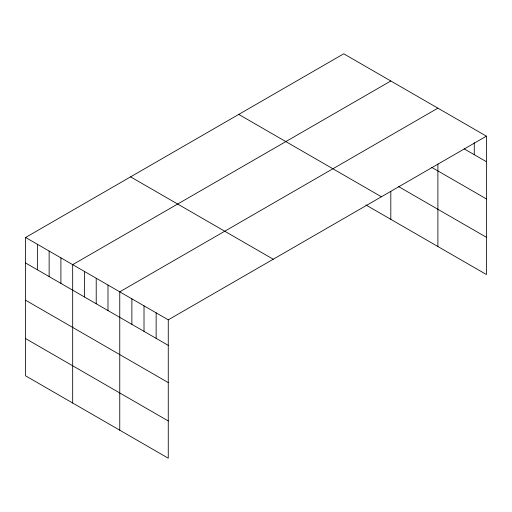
<?xml version="1.0" encoding="UTF-8"?>
<svg xmlns="http://www.w3.org/2000/svg" width="512" height="512" viewBox="0 0 512 512"><rect width="100%" height="100%" fill="white"/><g stroke="black" fill="none" stroke-linecap="round" stroke-linejoin="round"><path stroke-width="0.77" d="M25.6 237.472L168.262 319.84L168.262 458.202L25.6 375.834L25.6 237.472L343.738 53.798L486.4 136.166L486.4 274.528L365.888 204.954M390.816 80.979L72.678 264.653L72.678 403.014M437.894 108.16L119.757 291.834L119.757 430.195M168.262 319.84L486.4 136.166M464.166 148.858L486.4 161.69M431.661 167.322L486.4 198.925M398.432 186.502L486.4 237.293M238.752 114.413L381.414 196.781M130.586 176.864L273.248 259.226M25.6 262.995L168.262 345.363M25.6 300.23L168.262 382.598M25.6 338.598L168.262 420.966M474.272 142.726L474.272 154.688M437.894 163.942L437.894 246.522M390.816 191.411L390.816 219.341M156.141 312.838L156.141 338.362M144.013 305.837L144.013 331.36M131.885 298.835L131.885 324.358M107.987 285.043L107.987 310.566M96.218 278.246L96.218 303.77M84.448 271.45L84.448 296.973M60.909 257.862L60.909 283.386M49.139 251.066L49.139 276.589M37.37 244.269L37.37 269.792"/></g></svg>
